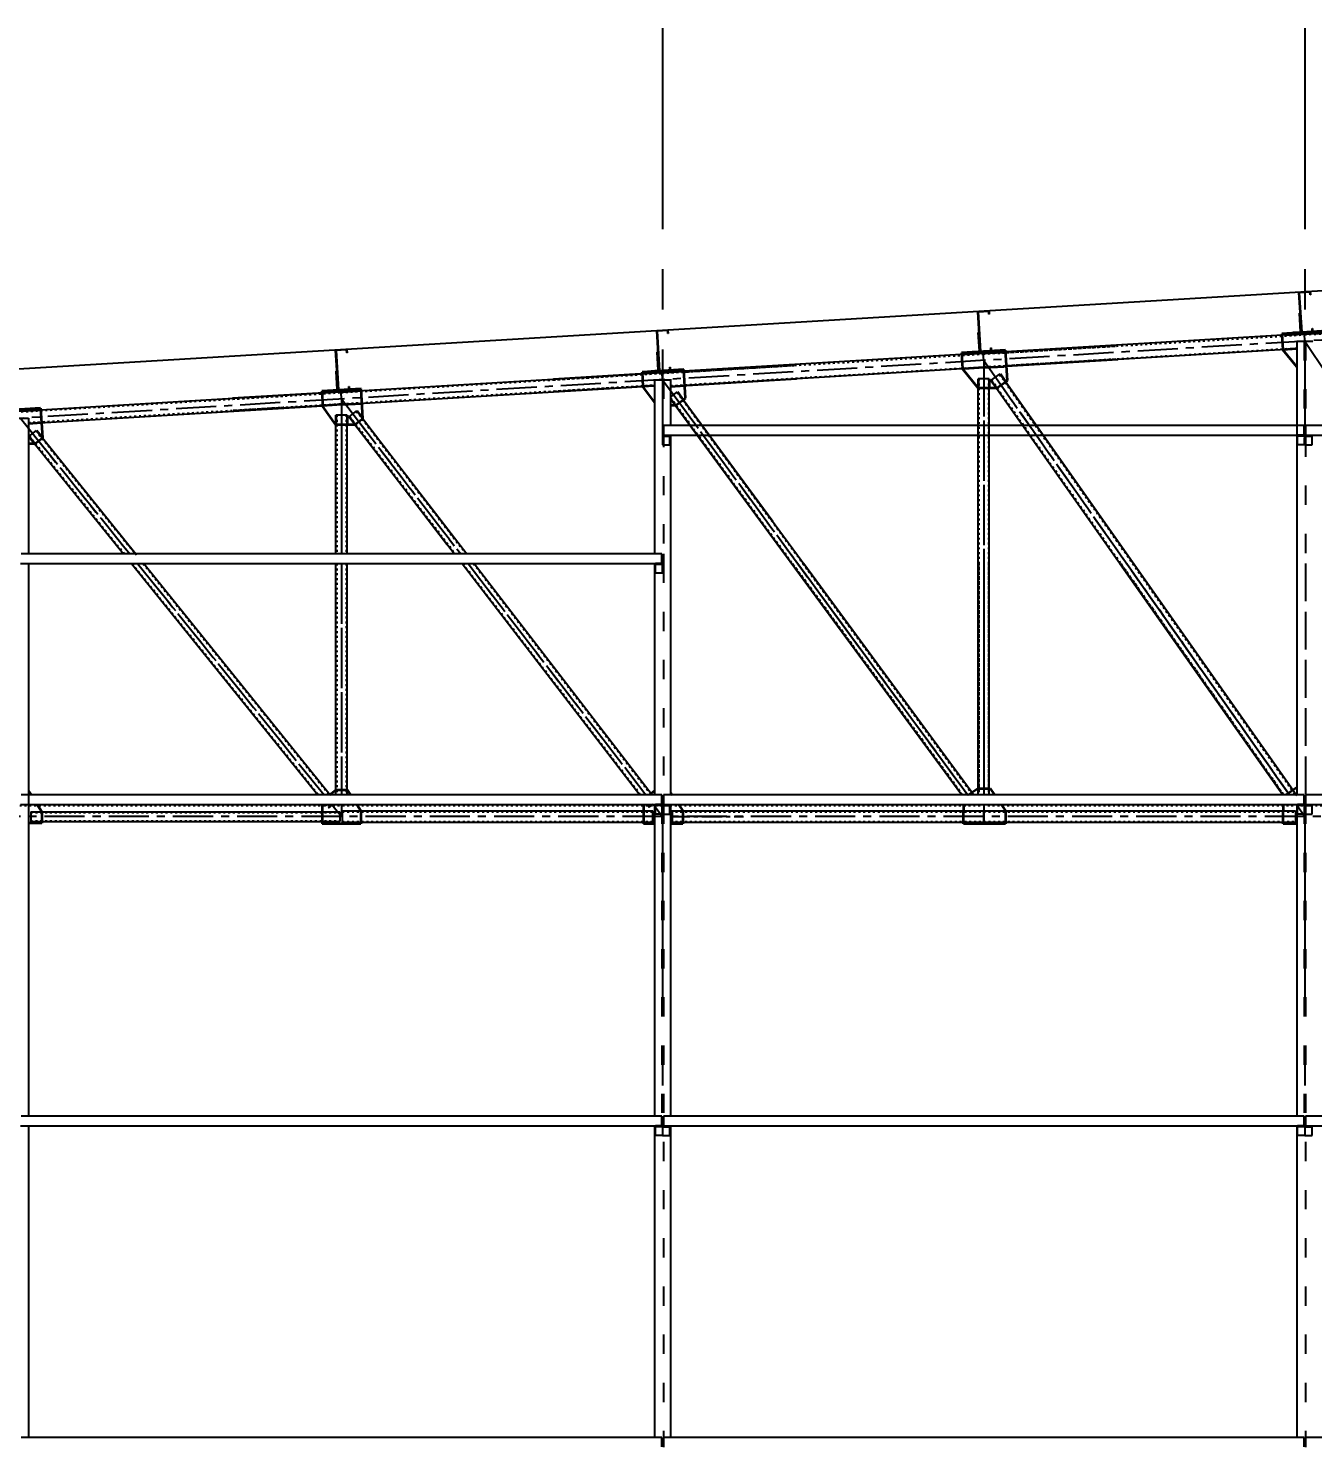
# Model space of a CAD drawing. Header units: inches. Extents: x -15 to 1885144, y -42615 to 866270.
# Drawn here: x 1668083 to 1676084, y 111935 to 120741 of the extents above; entities that cross this region are included whole.
import ezdxf

# ---------------------------------------------------------------- set-up
doc = ezdxf.new("R2010")
doc.units = ezdxf.units.IN
doc.header["$LTSCALE"] = 100
doc.header["$MEASUREMENT"] = 0
for name, pattern in [('CENTER', [2, 1.25, -0.25, 0.25, -0.25]), ('CENTERX2', [4, 2.5, -0.5, 0.5, -0.5]), ('dash line', [30, 12, -18]), ('PHANTOM2', [1.25, 0.625, -0.125, 0.125, -0.125, 0.125, -0.125])]:
    doc.linetypes.add(name, pattern=pattern)
for name, color, linetype in [('axis', 8, 'PHANTOM2'), ('corrugated sheet', 6, 'Continuous'), ('dimensions', 10, 'PHANTOM2'), ('layout', 7, 'Continuous'), ('purlins', 4, 'Continuous'), ('sections', 3, 'Continuous')]:
    doc.layers.add(name, color=color, linetype=linetype)
doc.layers.add('gusset plate', color=1, linetype='Continuous', lineweight=35)
doc.layers.add('weld', color=2, linetype='Continuous', lineweight=35)
doc.styles.get("Standard").update_dxf_attribs({"font": 'arial.ttf'})
doc.dimstyles.new('Dim_1', dxfattribs={"dimtxt": 300, "dimasz": 500, "dimexe": 0.0625, "dimexo": 0.0625, "dimgap": 100, "dimtad": 0, "dimtih": 1, "dimtoh": 1, "dimdec": 0, "dimzin": 0, "dimdsep": 46, "dimtxsty": 'Standard', "dimblk": 'OBLIQUE', "dimcen": 0.09, "dimclrd": 256, "dimclre": 256, "dimclrt": 256, "dimadec": 0, "dimazin": 0, "dimtm": 1e-09, "dimtfac": 1, "dimtdec": 0, "dimtofl": 0, "dimtmove": 0, "dimatfit": 3, "dimfxl": 1, "dimtfillclr": 256, "dimtolj": 1, "dimtzin": 0, "dimlwe": -1, "dimarcsym": 0})

# ---------------------------------------------------------------- blocks, each defined once
blk = doc.blocks.new('_Oblique')
at = {"color": 0, "linetype": 'ByBlock', "lineweight": -2}
blk.add_line((-0.5, -0.5), (0.5, 0.5), dxfattribs=at)
blk = doc.blocks.new('*D1419')
at = {"layer": 'Defpoints', "color": 0, "ltscale": 10, "transparency": 16777216}
for p in [(1680034.4, 119338.7), (1659614.4, 118113.5), (1660034.4, 118138.7), (1660435.6, 118138.7), (1661653.9, 118171)]:
    blk.add_point(p, dxfattribs=at)
at = {"layer": 'dimensions', "linetype": 'dash line', "ltscale": 10, "transparency": 16777216}
blk.add_line((1660435.7, 118138.7), (1661654.3, 118138.7), dxfattribs=at)
at = {"layer": 'dimensions', "lineweight": -2, "ltscale": 10, "transparency": 16777216}
blk.add_arc((1660034.4, 118138.7), 1619.8, 0, 3.43363, dxfattribs=at)
at = {"layer": 'dimensions', "lineweight": -2, "ltscale": 10, "transparency": 16777216, "xscale": 500, "yscale": 500, "zscale": 500}
for p, rotation in [((1661651.3, 118235.7), 93.43363036184623), ((1661654.2, 118138.7), 270.0000000000026)]:
    blk.add_blockref('_Oblique', p, dxfattribs=dict(at, rotation=rotation))
at = {"layer": 'dimensions', "ltscale": 10, "transparency": 16777216, "insert": (1661445, 118935), "char_height": 300, "attachment_point": 5}
blk.add_mtext('\\A1;3°', dxfattribs=at)
blk = doc.blocks.new('*D1445')
at = {"layer": 'Defpoints', "color": 0, "ltscale": 0.01, "transparency": 16777216}
for p in [(0, 115901.3), (1727174.1, 115901.3), (1725274.4, 113901.3)]:
    blk.add_point(p, dxfattribs=at)
at = {"layer": 'dimensions', "linetype": 'dash line', "ltscale": 0.01, "transparency": 16777216}
for p, q in [((0.1, 115901.3), (1727174.1, 115901.3)), ((1725274.4, 113901.3), (1727174.1, 113901.3))]:
    blk.add_line(p, q, dxfattribs=at)
at = {"layer": 'dimensions', "lineweight": -2, "ltscale": 0.01, "transparency": 16777216}
for p, q in [((1727174.1, 115901.3), (1727174.1, 115154.5)), ((1727174.1, 113901.3), (1727174.1, 114648.1))]:
    blk.add_line(p, q, dxfattribs=at)
at = {"layer": 'dimensions', "lineweight": -2, "ltscale": 0.01, "transparency": 16777216, "xscale": 500, "yscale": 500, "zscale": 500}
for p, rotation in [((1727174.1, 115901.3), 90), ((1727174.1, 113901.3), 270)]:
    blk.add_blockref('_Oblique', p, dxfattribs=dict(at, rotation=rotation))
at = {"layer": 'dimensions', "ltscale": 0.01, "transparency": 16777216, "insert": (1727174.1, 114901.3), "char_height": 300, "attachment_point": 5}
blk.add_mtext('\\A1;2000', dxfattribs=at)

msp = doc.modelspace()

# ---------------------------------------------------------------- hatches: boundary and pattern name
at = {"layer": 'purlins', "ltscale": 10}
h = msp.add_hatch(color=256, dxfattribs=at)
h.dxf.hatch_style = 1
h.paths.add_polyline_path([(1676006.448, 118956.783), (1676001.457, 118956.484), (1676002.056, 118946.502), (1676007.047, 118946.801)])
h = msp.add_hatch(color=256, dxfattribs=at)
h.dxf.hatch_style = 1
h.paths.add_polyline_path([(1674006.448, 118836.783), (1674001.457, 118836.484), (1674002.056, 118826.502), (1674007.047, 118826.801)])
h = msp.add_hatch(color=256, dxfattribs=at)
h.dxf.hatch_style = 1
h.paths.add_polyline_path([(1672006.448, 118716.783), (1672001.457, 118716.484), (1672002.056, 118706.502), (1672007.047, 118706.801)])
h = msp.add_hatch(color=256, dxfattribs=at)
h.dxf.hatch_style = 1
h.paths.add_polyline_path([(1670006.448, 118596.783), (1670001.457, 118596.484), (1670002.056, 118586.502), (1670007.047, 118586.801)])
at = {"layer": 'purlins', "ltscale": 0.01}
h = msp.add_hatch(color=256, dxfattribs=at)
h.dxf.hatch_style = 1
h.paths.add_polyline_path([(1672064.378, 118202.082), (1672064.378, 118208.082), (1672054.378, 118208.082), (1672054.378, 118202.082)])
h = msp.add_hatch(color=256, dxfattribs=at)
h.dxf.hatch_style = 1
h.paths.add_polyline_path([(1676004.371, 118202.448), (1676004.371, 118208.448), (1676014.371, 118208.448), (1676014.371, 118202.448)])
h = msp.add_hatch(color=256, dxfattribs=at)
h.dxf.hatch_style = 1
h.paths.add_polyline_path([(1676064.378, 118202.082), (1676064.378, 118208.082), (1676054.378, 118208.082), (1676054.378, 118202.082)])
h = msp.add_hatch(color=256, dxfattribs=at)
h.dxf.hatch_style = 1
h.paths.add_polyline_path([(1672004.371, 117402.448), (1672004.371, 117408.448), (1672014.371, 117408.448), (1672014.371, 117402.448)])
h = msp.add_hatch(color=256, dxfattribs=at)
h.dxf.hatch_style = 1
h.paths.add_polyline_path([(1672004.371, 115902.448), (1672004.371, 115908.448), (1672014.371, 115908.448), (1672014.371, 115902.448)])
h = msp.add_hatch(color=256, dxfattribs=at)
h.dxf.hatch_style = 1
h.paths.add_polyline_path([(1672064.378, 115902.082), (1672064.378, 115908.082), (1672054.378, 115908.082), (1672054.378, 115902.082)])
h = msp.add_hatch(color=256, dxfattribs=at)
h.dxf.hatch_style = 1
h.paths.add_polyline_path([(1676004.371, 115902.448), (1676004.371, 115908.448), (1676014.371, 115908.448), (1676014.371, 115902.448)])
h = msp.add_hatch(color=256, dxfattribs=at)
h.dxf.hatch_style = 1
h.paths.add_polyline_path([(1676064.378, 115902.082), (1676064.378, 115908.082), (1676054.378, 115908.082), (1676054.378, 115902.082)])
h = msp.add_hatch(color=256, dxfattribs=at)
h.dxf.hatch_style = 1
h.paths.add_polyline_path([(1672004.371, 113902.448), (1672004.371, 113908.448), (1672014.371, 113908.448), (1672014.371, 113902.448)])
h = msp.add_hatch(color=256, dxfattribs=at)
h.dxf.hatch_style = 1
h.paths.add_polyline_path([(1672064.378, 113902.082), (1672064.378, 113908.082), (1672054.378, 113908.082), (1672054.378, 113902.082)])
h = msp.add_hatch(color=256, dxfattribs=at)
h.dxf.hatch_style = 1
h.paths.add_polyline_path([(1676004.371, 113902.448), (1676004.371, 113908.448), (1676014.371, 113908.448), (1676014.371, 113902.448)])
h = msp.add_hatch(color=256, dxfattribs=at)
h.dxf.hatch_style = 1
h.paths.add_polyline_path([(1676064.378, 113902.082), (1676064.378, 113908.082), (1676054.378, 113908.082), (1676054.378, 113902.082)])

# ---------------------------------------------------------------- linework, layer by layer
at = {"layer": 'axis', "linetype": 'CENTER', "ltscale": 10}
for p, q in [((1672034.378, 120740.973), (1672034.378, 118148.082)), ((1672034.378, 120740.973), (1672034.378, 118148.082)), ((1672034.378, 120740.973), (1672034.378, 118148.082)), ((1672034.378, 120740.973), (1672034.378, 118148.082)), ((1676034.378, 120740.973), (1676034.378, 118148.082)), ((1676034.378, 120740.973), (1676034.378, 118148.082)), ((1676034.378, 120740.973), (1676034.378, 118148.082)), ((1676034.378, 120740.973), (1676034.378, 118148.082)), ((1676034.378, 120740.973), (1676034.378, 118148.082)), ((1672034.378, 115908.082), (1672034.378, 113848.082)), ((1672034.378, 115908.082), (1672034.378, 113848.082)), ((1672034.378, 115908.082), (1672034.378, 113848.082)), ((1672034.378, 115908.082), (1672034.378, 113848.082)), ((1676034.378, 115908.082), (1676034.378, 113848.082)), ((1676034.378, 115908.082), (1676034.378, 113848.082)), ((1676034.378, 115908.082), (1676034.378, 113848.082)), ((1676034.378, 115908.082), (1676034.378, 113848.082)), ((1676034.378, 115908.082), (1676034.378, 113848.082))]:
    msp.add_line(p, q, dxfattribs=at)
at = {"layer": 'axis', "linetype": 'CENTERX2'}
for p, q in [((1680034.378, 119033.162), (1664084.378, 118076.162)), ((1676034.378, 118793.162), (1676034.378, 118148.082)), ((1676034.378, 118793.162), (1677934.258, 115981.34)), ((1674034.378, 118673.162), (1674034.378, 116008.286)), ((1674034.378, 118673.162), (1675932.305, 115978.106)), ((1672034.378, 118553.162), (1672034.378, 118148.082)), ((1672034.378, 118553.162), (1673935.172, 115968.082)), ((1670034.378, 118433.162), (1670034.378, 117468.082)), ((1670034.378, 118433.162), (1670776.747, 117468.082)), ((1668034.378, 118313.162), (1668715.894, 117468.082)), ((1668764.281, 117408.082), (1669925.572, 115968.082)), ((1670034.378, 117408.082), (1670034.378, 115968.082)), ((1670822.901, 117408.082), (1671930.594, 115968.082)), ((1672876.349, 117408.082), (1673936.734, 115965.958)), ((1674034.378, 117408.082), (1674034.378, 115968.082)), ((1674925.28, 117408.082), (1675939.364, 115968.082)), ((1669973.959, 115908.082), (1670034.378, 115833.162)), ((1670034.378, 115908.082), (1670034.378, 115833.162)), ((1671975.26, 115910.017), (1672034.378, 115833.162)), ((1672034.378, 115908.082), (1672034.378, 115833.162)), ((1672034.378, 115908.082), (1672034.378, 115833.162)), ((1674034.378, 115908.082), (1674034.378, 115833.162)), ((1675981.618, 115908.082), (1676034.378, 115833.162)), ((1676034.378, 115908.082), (1676034.378, 115833.162)), ((1676034.378, 115908.082), (1676034.378, 115833.162)), ((1700034.378, 115833.162), (1664039.378, 115833.162))]:
    msp.add_line(p, q, dxfattribs=at)
at = {"layer": 'axis', "linetype": 'CENTER'}
for p, q in [((1672034.378, 118553.162), (1673935.172, 115968.082)), ((1676034.378, 118614.331), (1676034.378, 118148.082)), ((1674034.378, 118499.419), (1674034.378, 116008.286)), ((1674142.541, 118519.571), (1675932.305, 115978.106)), ((1672034.378, 118392.981), (1672034.378, 118148.082)), ((1668061.349, 118279.719), (1668715.894, 117468.082)), ((1670034.378, 118272.981), (1670034.378, 117468.082)), ((1670142.549, 118292.54), (1670776.747, 117468.082)), ((1668764.281, 117408.082), (1669925.572, 115968.082)), ((1670034.378, 117408.082), (1670034.378, 115968.082)), ((1670822.901, 117408.082), (1671930.594, 115968.082)), ((1672876.349, 117408.082), (1673936.734, 115965.958)), ((1674034.378, 117408.082), (1674034.378, 115968.082)), ((1674925.28, 117408.082), (1675939.364, 115968.082)), ((1669973.959, 115908.082), (1670034.378, 115833.162)), ((1670034.378, 115908.082), (1670034.378, 115833.162)), ((1671975.26, 115910.017), (1672034.378, 115833.162)), ((1672034.378, 115908.082), (1672034.378, 115833.162)), ((1672034.378, 115908.082), (1672034.378, 115833.162)), ((1674034.378, 115908.082), (1674034.378, 115833.162)), ((1675981.618, 115908.082), (1676034.378, 115833.162)), ((1676034.378, 115908.082), (1676034.378, 115833.162)), ((1676034.378, 115908.082), (1676034.378, 115833.162))]:
    msp.add_line(p, q, dxfattribs=at)
at = {"layer": 'corrugated sheet'}
for p, q in [((1680034.345, 119339.215), (1659614.345, 118114.015)), ((1680034.378, 119338.666), (1659614.378, 118113.466))]:
    msp.add_line(p, q, dxfattribs=at)
at = {"layer": 'gusset plate'}
for p, q in [((1676170.865, 118856.451), (1675891.303, 118839.677)), ((1675891.303, 118839.677), (1675897.292, 118739.856)), ((1674170.865, 118736.451), (1673896.326, 118719.978)), ((1673896.326, 118719.978), (1673902.316, 118620.158)), ((1674182.202, 118547.501), (1674170.865, 118736.451)), ((1674176.791, 118636.626), (1674176.822, 118637.167)), ((1672165.86, 118616.15), (1671906.308, 118600.577)), ((1671906.308, 118600.577), (1671911.699, 118510.739)), ((1672176.532, 118438.283), (1672165.86, 118616.15)), ((1674113.925, 118499.419), (1674182.202, 118547.501)), ((1670155.86, 118495.55), (1669910.92, 118480.854)), ((1669910.92, 118480.854), (1669917.119, 118386.055)), ((1670168.082, 118311.314), (1670155.86, 118495.55)), ((1668158.887, 118375.733), (1667930.964, 118362.057)), ((1672114.922, 118392.981), (1672176.532, 118438.283)), ((1670115.949, 118272.981), (1670168.082, 118311.314))]:
    msp.add_line(p, q, dxfattribs=at)
at = {"layer": 'gusset plate', "linetype": 'dash line'}
for p, q in [((1675984.378, 118632.781), (1675897.325, 118739.858)), ((1673902.316, 118620.158), (1673999.378, 118499.419)), ((1671984.378, 118413.127), (1671911.699, 118510.739)), ((1674113.925, 118499.419), (1673999.378, 118499.419)), ((1668158.887, 118375.733), (1668171.356, 118191.097)), ((1669999.378, 118272.981), (1669917.119, 118386.055)), ((1672114.922, 118392.981), (1672084.378, 118392.981)), ((1670115.949, 118272.981), (1669999.378, 118272.981)), ((1668084.378, 115993.808), (1668100.673, 115968.082)), ((1669959.142, 115967.873), (1669999.378, 116000.321)), ((1670069.378, 116000.321), (1670090.257, 115968.082)), ((1671984.378, 115992.729), (1671952.338, 115968.082)), ((1673999.378, 116008.286), (1673936.734, 115965.958)), ((1675984.378, 116014.777), (1675918.072, 115968.082)), ((1668138.676, 115908.082), (1668167.128, 115863.162)), ((1669913.543, 115908.082), (1669913.543, 115788.162)), ((1670129.115, 115908.082), (1670154.968, 115868.162)), ((1671914.898, 115908.082), (1671914.898, 115788.162)), ((1673909.378, 115908.082), (1673909.378, 115868.162)), ((1675899.378, 115908.082), (1675899.378, 115868.162))]:
    msp.add_line(p, q, dxfattribs=at)
at = {"layer": 'gusset plate', "ltscale": 10}
for q in [(1668171.356, 118191.097), (1668084.378, 118153.432)]:
    msp.add_line((1668124.651, 118153.432), q, dxfattribs=at)
at = {"layer": 'gusset plate', "linetype": 'CENTER'}
for p, q in [((1669999.378, 116000.321), (1670069.378, 116000.321)), ((1672084.378, 115981.583), (1672093.306, 115968.082)), ((1673999.378, 116008.286), (1674074.858, 116008.286)), ((1674074.858, 116008.286), (1674101.977, 115968.082)), ((1672132.981, 115908.082), (1672159.378, 115868.162)), ((1674142.45, 115908.082), (1674169.378, 115868.162))]:
    msp.add_line(p, q, dxfattribs=at)
at = {"layer": 'gusset plate', "linetype": 'ByBlock'}
for p, q in [((1668167.128, 115863.162), (1668167.128, 115793.162)), ((1670154.968, 115868.162), (1670154.968, 115788.162)), ((1672159.378, 115868.162), (1672159.378, 115788.162)), ((1673909.378, 115788.162), (1673909.378, 115868.162)), ((1674169.378, 115868.162), (1674169.378, 115788.162)), ((1675899.378, 115788.162), (1675899.378, 115868.162)), ((1668167.128, 115793.162), (1668084.378, 115793.162)), ((1670154.968, 115788.162), (1669913.543, 115788.162)), ((1671984.378, 115788.162), (1671914.898, 115788.162)), ((1672159.378, 115788.162), (1672084.378, 115788.162)), ((1674169.378, 115788.162), (1673909.378, 115788.162)), ((1675984.378, 115788.162), (1675899.378, 115788.162))]:
    msp.add_line(p, q, dxfattribs=at)
at = {"layer": 'layout', "ltscale": 0.01}
for p, q in [((1675984.378, 118793.162), (1675984.378, 116014.777)), ((1675984.378, 118793.162), (1676084.378, 118793.162)), ((1671984.378, 118553.162), (1671984.378, 117468.082)), ((1671984.378, 118553.162), (1672084.378, 118553.162)), ((1672084.378, 118556.162), (1672084.378, 118268.082)), ((1672084.378, 118441.288), (1672084.378, 118268.082)), ((1667984.378, 118313.162), (1668084.378, 118313.162)), ((1668084.378, 118313.162), (1668084.378, 117468.082)), ((1672084.378, 118208.082), (1672084.378, 117468.082)), ((1672084.378, 118208.082), (1672084.378, 115968.082)), ((1668084.378, 117408.082), (1668084.378, 113968.082)), ((1671984.378, 117408.082), (1671984.378, 115968.082)), ((1675984.378, 117408.082), (1675984.378, 115964.95)), ((1671984.378, 115908.082), (1671984.378, 113968.082)), ((1672084.378, 115908.082), (1672084.378, 113968.082)), ((1675984.378, 115908.082), (1675984.378, 113968.082)), ((1668084.378, 113908.082), (1668084.378, 111968.082)), ((1671984.378, 113908.082), (1671984.378, 111968.082)), ((1672084.378, 113908.082), (1672084.378, 111968.082)), ((1675984.378, 113908.082), (1675984.378, 111968.082))]:
    msp.add_line(p, q, dxfattribs=at)
at = {"layer": 'layout', "linetype": 'dash line', "ltscale": 0.1}
for p, q in [((1676029.378, 118793.162), (1676029.378, 118148.448)), ((1676039.378, 118793.462), (1676039.378, 115968.082)), ((1672029.378, 118553.162), (1672029.378, 118552.862)), ((1672039.378, 118553.462), (1672039.378, 117468.082)), ((1672039.378, 117408.082), (1672039.378, 115968.082)), ((1676039.378, 117408.082), (1676039.378, 115968.082)), ((1672029.378, 115908.082), (1672029.378, 113848.448)), ((1672039.378, 115908.082), (1672039.378, 111968.082)), ((1676029.378, 115908.082), (1676029.378, 113848.448)), ((1676039.378, 115908.082), (1676039.378, 111968.082))]:
    msp.add_line(p, q, dxfattribs=at)
at = {"layer": 'purlins', "ltscale": 10}
for p, q in [((1675998.063, 119096.532), (1676067.937, 119100.725)), ((1676013.036, 118846.981), (1675998.063, 119096.532)), ((1676066.061, 119098.608), (1676000.179, 119094.655)), ((1676000.179, 119094.655), (1676014.913, 118849.097)), ((1676067.139, 119080.641), (1676066.061, 119098.608)), ((1676069.135, 119080.76), (1676067.139, 119080.641)), ((1676067.937, 119100.725), (1676069.135, 119080.76)), ((1673998.063, 118976.532), (1674067.937, 118980.725)), ((1674013.036, 118726.981), (1673998.063, 118976.532)), ((1674066.061, 118978.608), (1674000.179, 118974.655)), ((1674000.179, 118974.655), (1674014.913, 118729.097)), ((1674067.139, 118960.641), (1674066.061, 118978.608)), ((1674067.937, 118980.725), (1674069.135, 118960.76)), ((1674069.135, 118960.76), (1674067.139, 118960.641)), ((1676007.745, 118851.672), (1676000.858, 118966.466)), ((1676001.457, 118956.484), (1676006.448, 118956.783)), ((1676002.056, 118946.502), (1676007.047, 118946.801)), ((1671998.063, 118856.532), (1672067.937, 118860.725)), ((1672013.036, 118606.981), (1671998.063, 118856.532)), ((1672066.061, 118858.608), (1672000.179, 118854.655)), ((1672000.179, 118854.655), (1672014.913, 118609.097)), ((1672067.139, 118840.641), (1672066.061, 118858.608)), ((1672069.135, 118840.76), (1672067.139, 118840.641)), ((1672067.937, 118860.725), (1672069.135, 118840.76)), ((1674007.745, 118731.672), (1674000.858, 118846.466)), ((1674001.457, 118836.484), (1674006.448, 118836.783)), ((1674002.056, 118826.502), (1674007.047, 118826.801)), ((1675962.826, 118848.977), (1676007.745, 118851.672)), ((1675963.126, 118843.986), (1675962.826, 118848.977)), ((1676013.036, 118846.981), (1675963.126, 118843.986)), ((1676031.084, 118848.064), (1676013.036, 118846.981)), ((1676014.913, 118849.097), (1676080.794, 118853.05)), ((1676079.716, 118871.018), (1676081.712, 118871.137)), ((1676080.794, 118853.05), (1676079.716, 118871.018)), ((1676081.712, 118871.137), (1676082.91, 118851.173)), ((1669998.063, 118736.532), (1670067.937, 118740.725)), ((1670013.036, 118486.981), (1669998.063, 118736.532)), ((1670066.061, 118738.608), (1670000.179, 118734.655)), ((1670000.179, 118734.655), (1670014.913, 118489.097)), ((1670067.139, 118720.641), (1670066.061, 118738.608)), ((1670069.135, 118720.76), (1670067.139, 118720.641)), ((1670067.937, 118740.725), (1670069.135, 118720.76)), ((1672007.745, 118611.672), (1672000.858, 118726.466)), ((1672001.457, 118716.484), (1672006.448, 118716.783)), ((1672002.056, 118706.502), (1672007.047, 118706.801)), ((1673962.826, 118728.977), (1674007.745, 118731.672)), ((1673963.126, 118723.986), (1673962.826, 118728.977)), ((1674013.036, 118726.981), (1673963.126, 118723.986)), ((1674031.084, 118728.064), (1674013.036, 118726.981)), ((1674014.913, 118729.097), (1674080.794, 118733.05)), ((1674079.716, 118751.018), (1674081.712, 118751.137)), ((1674080.794, 118733.05), (1674079.716, 118751.018)), ((1674081.712, 118751.137), (1674082.91, 118731.173)), ((1672079.716, 118631.018), (1672081.712, 118631.137)), ((1672080.794, 118613.05), (1672079.716, 118631.018)), ((1672081.712, 118631.137), (1672082.91, 118611.173)), ((1670007.745, 118491.672), (1670000.858, 118606.466)), ((1670001.457, 118596.484), (1670006.448, 118596.783)), ((1670002.056, 118586.502), (1670007.047, 118586.801)), ((1671962.826, 118608.977), (1672007.745, 118611.672)), ((1671963.126, 118603.986), (1671962.826, 118608.977)), ((1672013.036, 118606.981), (1671963.126, 118603.986)), ((1672031.084, 118608.064), (1672013.036, 118606.981)), ((1672014.913, 118609.097), (1672080.794, 118613.05)), ((1669962.826, 118488.977), (1670007.745, 118491.672)), ((1669963.126, 118483.986), (1669962.826, 118488.977)), ((1670013.036, 118486.981), (1669963.126, 118483.986)), ((1670031.084, 118488.064), (1670013.036, 118486.981)), ((1670014.913, 118489.097), (1670080.794, 118493.05)), ((1670079.716, 118511.018), (1670081.712, 118511.137)), ((1670080.794, 118493.05), (1670079.716, 118511.018)), ((1670081.712, 118511.137), (1670082.91, 118491.173))]:
    msp.add_line(p, q, dxfattribs=at)
at = {"layer": 'purlins', "ltscale": 0.01}
for p, q in [((1676000.858, 118966.466), (1676005.849, 118966.765)), ((1674000.858, 118846.466), (1674005.849, 118846.765)), ((1675953.144, 118843.387), (1675963.126, 118843.986)), ((1675953.144, 118843.387), (1675953.743, 118833.405)), ((1675953.743, 118833.405), (1676093.491, 118841.79)), ((1676031.084, 118848.064), (1676082.91, 118851.173)), ((1676092.892, 118851.772), (1676082.91, 118851.173)), ((1672000.858, 118726.466), (1672005.849, 118726.765)), ((1673953.144, 118723.387), (1673963.126, 118723.986)), ((1673953.144, 118723.387), (1673953.743, 118713.405)), ((1673953.743, 118713.405), (1674093.491, 118721.79)), ((1674031.084, 118728.064), (1674082.91, 118731.173)), ((1674092.892, 118731.772), (1674082.91, 118731.173)), ((1674092.892, 118731.772), (1674093.491, 118721.79)), ((1670000.858, 118606.466), (1670005.849, 118606.765)), ((1671953.144, 118603.387), (1671963.126, 118603.986)), ((1671953.144, 118603.387), (1671953.743, 118593.405)), ((1671953.743, 118593.405), (1672093.491, 118601.79)), ((1672031.084, 118608.064), (1672082.91, 118611.173)), ((1672092.892, 118611.772), (1672082.91, 118611.173)), ((1672092.892, 118611.772), (1672093.491, 118601.79)), ((1669953.144, 118483.387), (1669963.126, 118483.986)), ((1669953.144, 118483.387), (1669953.743, 118473.405)), ((1669953.743, 118473.405), (1670093.491, 118481.79)), ((1670031.084, 118488.064), (1670082.91, 118491.173)), ((1670092.892, 118491.772), (1670082.91, 118491.173)), ((1670092.892, 118491.772), (1670093.491, 118481.79)), ((1667953.444, 118353.387), (1668093.193, 118361.772)), ((1668092.594, 118371.754), (1668082.612, 118371.155)), ((1668092.594, 118371.754), (1668093.193, 118361.772)), ((1676029.371, 118268.082), (1672039.378, 118268.082)), ((1672039.378, 118268.082), (1672039.378, 118208.082)), ((1676029.371, 118208.448), (1676029.371, 118268.448)), ((1680029.371, 118268.082), (1676039.378, 118268.082)), ((1676039.378, 118268.082), (1676039.378, 118208.082)), ((1672034.378, 118208.082), (1676034.378, 118208.082)), ((1672034.378, 118208.082), (1672034.378, 118148.082)), ((1672034.378, 118202.082), (1672079.378, 118202.082)), ((1672039.378, 118208.082), (1672079.378, 118208.082)), ((1672054.378, 118208.082), (1672054.378, 118202.082)), ((1672064.378, 118208.082), (1672064.378, 118202.082)), ((1672079.378, 118202.082), (1672079.378, 118208.082)), ((1672079.378, 118148.082), (1672079.378, 118202.082)), ((1675989.371, 118202.448), (1675989.371, 118208.448)), ((1676029.371, 118208.448), (1675989.371, 118208.448)), ((1676034.378, 118202.448), (1675989.371, 118202.448)), ((1675989.371, 118148.448), (1675989.371, 118202.448)), ((1676004.371, 118208.448), (1676004.371, 118202.448)), ((1676014.371, 118208.448), (1676014.371, 118202.448)), ((1676034.378, 118208.082), (1680034.378, 118208.082)), ((1676034.378, 118202.082), (1676079.378, 118202.082)), ((1676039.378, 118208.082), (1676079.378, 118208.082)), ((1676054.378, 118208.082), (1676054.378, 118202.082)), ((1676064.378, 118208.082), (1676064.378, 118202.082)), ((1676079.378, 118202.082), (1676079.378, 118208.082)), ((1676079.378, 118148.082), (1676079.378, 118202.082)), ((1672034.378, 118148.082), (1672079.378, 118148.082)), ((1676034.371, 118148.448), (1675989.371, 118148.448)), ((1676034.378, 118148.082), (1676079.378, 118148.082)), ((1668034.378, 117408.082), (1672034.378, 117408.082)), ((1672029.371, 117468.082), (1668039.378, 117468.082)), ((1671989.371, 117402.448), (1671989.371, 117408.448)), ((1672029.371, 117408.448), (1671989.371, 117408.448)), ((1672034.378, 117402.448), (1671989.371, 117402.448)), ((1671989.371, 117348.448), (1671989.371, 117402.448)), ((1672004.371, 117408.448), (1672004.371, 117402.448)), ((1672014.371, 117408.448), (1672014.371, 117402.448)), ((1672029.371, 117408.448), (1672029.371, 117468.448)), ((1672034.371, 117348.448), (1672034.371, 117408.448)), ((1672039.378, 117468.082), (1672039.378, 117408.082)), ((1672034.371, 117348.448), (1671989.371, 117348.448)), ((1668034.378, 115908.082), (1672034.378, 115908.082)), ((1672029.371, 115968.082), (1668039.378, 115968.082)), ((1671989.371, 115902.448), (1671989.371, 115908.448)), ((1672029.371, 115908.448), (1671989.371, 115908.448)), ((1672034.378, 115902.448), (1671989.371, 115902.448)), ((1671989.371, 115848.448), (1671989.371, 115902.448)), ((1672004.371, 115908.448), (1672004.371, 115902.448)), ((1672014.371, 115908.448), (1672014.371, 115902.448)), ((1672029.371, 115908.448), (1672029.371, 115968.448)), ((1672034.378, 115908.082), (1676034.378, 115908.082)), ((1672034.378, 115902.082), (1672079.378, 115902.082)), ((1676029.371, 115968.082), (1672039.378, 115968.082)), ((1672039.378, 115968.082), (1672039.378, 115908.082)), ((1672039.378, 115908.082), (1672079.378, 115908.082)), ((1672054.378, 115908.082), (1672054.378, 115902.082)), ((1672064.378, 115908.082), (1672064.378, 115902.082)), ((1672079.378, 115902.082), (1672079.378, 115908.082)), ((1672079.378, 115848.082), (1672079.378, 115902.082)), ((1675989.371, 115902.448), (1675989.371, 115908.448)), ((1676029.371, 115908.448), (1675989.371, 115908.448)), ((1676034.378, 115902.448), (1675989.371, 115902.448)), ((1675989.371, 115848.448), (1675989.371, 115902.448)), ((1676004.371, 115908.448), (1676004.371, 115902.448)), ((1676014.371, 115908.448), (1676014.371, 115902.448)), ((1676029.371, 115908.448), (1676029.371, 115968.448)), ((1676034.378, 115908.082), (1680034.378, 115908.082)), ((1676034.378, 115902.082), (1676079.378, 115902.082)), ((1680029.371, 115968.082), (1676039.378, 115968.082)), ((1676039.378, 115968.082), (1676039.378, 115908.082)), ((1676039.378, 115908.082), (1676079.378, 115908.082)), ((1676054.378, 115908.082), (1676054.378, 115902.082)), ((1676064.378, 115908.082), (1676064.378, 115902.082)), ((1676079.378, 115902.082), (1676079.378, 115908.082)), ((1676079.378, 115848.082), (1676079.378, 115902.082)), ((1672034.371, 115848.448), (1671989.371, 115848.448)), ((1672034.378, 115848.082), (1672079.378, 115848.082)), ((1676034.371, 115848.448), (1675989.371, 115848.448)), ((1676034.378, 115848.082), (1676079.378, 115848.082)), ((1672029.371, 113968.082), (1668039.378, 113968.082)), ((1672029.371, 113908.448), (1672029.371, 113968.448)), ((1676029.371, 113968.082), (1672039.378, 113968.082)), ((1672039.378, 113968.082), (1672039.378, 113908.082)), ((1676029.371, 113908.448), (1676029.371, 113968.448)), ((1680029.371, 113968.082), (1676039.378, 113968.082)), ((1676039.378, 113968.082), (1676039.378, 113908.082)), ((1668034.378, 113908.082), (1672034.378, 113908.082)), ((1671989.371, 113902.448), (1671989.371, 113908.448)), ((1672029.371, 113908.448), (1671989.371, 113908.448)), ((1672034.378, 113902.448), (1671989.371, 113902.448)), ((1671989.371, 113848.448), (1671989.371, 113902.448)), ((1672004.371, 113908.448), (1672004.371, 113902.448)), ((1672014.371, 113908.448), (1672014.371, 113902.448)), ((1672034.378, 113908.082), (1676034.378, 113908.082)), ((1672034.378, 113902.082), (1672079.378, 113902.082)), ((1672039.378, 113908.082), (1672079.378, 113908.082)), ((1672054.378, 113908.082), (1672054.378, 113902.082)), ((1672064.378, 113908.082), (1672064.378, 113902.082)), ((1672079.378, 113902.082), (1672079.378, 113908.082)), ((1672079.378, 113848.082), (1672079.378, 113902.082)), ((1675989.371, 113902.448), (1675989.371, 113908.448)), ((1676029.371, 113908.448), (1675989.371, 113908.448)), ((1676034.378, 113902.448), (1675989.371, 113902.448)), ((1675989.371, 113848.448), (1675989.371, 113902.448)), ((1676004.371, 113908.448), (1676004.371, 113902.448)), ((1676014.371, 113908.448), (1676014.371, 113902.448)), ((1676034.378, 113908.082), (1680034.378, 113908.082)), ((1676034.378, 113902.082), (1676079.378, 113902.082)), ((1676039.378, 113908.082), (1676079.378, 113908.082)), ((1676054.378, 113908.082), (1676054.378, 113902.082)), ((1676064.378, 113908.082), (1676064.378, 113902.082)), ((1676079.378, 113902.082), (1676079.378, 113908.082)), ((1676079.378, 113848.082), (1676079.378, 113902.082)), ((1672034.371, 113848.448), (1671989.371, 113848.448)), ((1672034.378, 113848.082), (1672079.378, 113848.082)), ((1676034.371, 113848.448), (1675989.371, 113848.448)), ((1676034.378, 113848.082), (1676079.378, 113848.082)), ((1672029.371, 111968.082), (1668039.378, 111968.082)), ((1672029.371, 111908.448), (1672029.371, 111968.448)), ((1676029.371, 111968.082), (1672039.378, 111968.082)), ((1672039.378, 111968.082), (1672039.378, 111908.082)), ((1676029.371, 111908.448), (1676029.371, 111968.448)), ((1680029.371, 111968.082), (1676039.378, 111968.082)), ((1676039.378, 111968.082), (1676039.378, 111908.082))]:
    msp.add_line(p, q, dxfattribs=at)
at = {"layer": 'sections'}
for p, q in [((1676031.683, 118838.082), (1677891.902, 118949.695)), ((1676031.683, 118838.082), (1674171.464, 118726.469)), ((1674031.683, 118718.082), (1672166.459, 118606.168)), ((1674031.683, 118718.082), (1674863.744, 118768.005)), ((1675984.378, 118745.082), (1674176.854, 118636.63)), ((1672031.683, 118598.082), (1672863.744, 118648.005)), ((1674037.073, 118628.243), (1672084.378, 118511.082)), ((1674037.073, 118628.243), (1674869.134, 118678.167)), ((1670031.683, 118478.082), (1671906.907, 118590.595)), ((1672031.683, 118598.082), (1671354.787, 118557.468)), ((1672084.378, 118511.082), (1672869.134, 118558.167)), ((1673999.378, 116008.286), (1673999.378, 118559.419)), ((1674069.378, 118559.419), (1673999.378, 118559.419)), ((1674069.378, 116008.286), (1674069.378, 118559.419)), ((1674079.378, 118548.475), (1674136.611, 118588.78)), ((1674084.372, 118541.384), (1675896.556, 115968.082)), ((1674141.605, 118581.688), (1675960.922, 115998.258)), ((1674171.157, 118539.723), (1675960.922, 115998.258)), ((1668094.072, 118361.826), (1669911.572, 118470.876)), ((1670031.683, 118478.082), (1669354.787, 118437.468)), ((1670036.774, 118398.243), (1671911.699, 118510.739)), ((1671984.378, 118515.1), (1671359.578, 118477.612)), ((1672084.378, 118444.997), (1672127.717, 118476.864)), ((1672127.717, 118476.864), (1672719.932, 117671.452)), ((1673999.378, 116008.286), (1673999.378, 118499.419)), ((1674069.378, 116008.286), (1674069.378, 118499.419)), ((1674113.925, 118499.419), (1675896.556, 115968.082)), ((1668084.378, 118281.1), (1669916.793, 118391.045)), ((1670036.474, 118398.225), (1669359.578, 118357.612)), ((1670081.791, 118322.322), (1670129.349, 118358.904)), ((1670129.349, 118358.904), (1670738.879, 117566.515)), ((1672084.378, 118434.52), (1673897.935, 115968.082)), ((1672091.087, 118425.396), (1673897.935, 115968.082)), ((1672163.261, 118428.525), (1673961.611, 115982.767)), ((1670069.378, 118332.981), (1669999.378, 118332.981)), ((1669999.378, 117496.79), (1669999.378, 118309.318)), ((1669999.378, 117468.082), (1669999.378, 118272.981)), ((1670069.378, 117496.79), (1670069.378, 118309.318)), ((1670069.378, 117468.082), (1670069.378, 118272.981)), ((1670081.791, 118322.322), (1670691.321, 117529.933)), ((1670118.374, 118274.764), (1670738.898, 117468.082)), ((1670166.724, 118310.316), (1670814.596, 117468.082)), ((1668086.986, 118200.137), (1668133.691, 118237.802)), ((1668086.986, 118200.137), (1668677.341, 117468.082)), ((1668086.987, 118200.138), (1668677.354, 117468.082)), ((1668133.691, 118237.802), (1668758.587, 117462.916)), ((1668171.356, 118191.1), (1668754.434, 117468.082)), ((1668725.741, 117408.082), (1669887.032, 115968.082)), ((1668802.821, 117408.082), (1669964.112, 115968.082)), ((1669999.378, 115968.082), (1669999.378, 117408.082)), ((1670069.378, 115968.082), (1670069.378, 117408.082)), ((1670785.052, 117408.082), (1671892.745, 115968.082)), ((1670860.75, 117408.082), (1671968.443, 115968.082)), ((1672839.112, 117408.082), (1673897.935, 115968.082)), ((1672913.586, 117408.082), (1673972.409, 115968.082)), ((1673999.378, 115968.082), (1673999.378, 117408.082)), ((1674069.378, 115968.082), (1674069.378, 117408.082)), ((1674882.472, 117408.082), (1675896.556, 115968.082)), ((1674968.088, 117408.082), (1675984.378, 115964.95)), ((1669935.419, 115908.082), (1669941.075, 115901.069)), ((1671938.898, 115908.082), (1671951.481, 115891.725)), ((1668098.475, 115863.162), (1668539.168, 115863.162)), ((1668098.475, 115803.162), (1668539.168, 115803.162)), ((1668167.128, 115863.162), (1670023.543, 115863.162)), ((1668167.128, 115803.162), (1670023.543, 115803.162)), ((1670039.968, 115868.162), (1671914.898, 115868.162)), ((1671442.346, 115868.162), (1671974.422, 115868.162)), ((1672084.378, 115868.162), (1672539.168, 115868.162)), ((1672159.378, 115868.162), (1674034.378, 115868.162)), ((1674034.378, 115868.162), (1674539.168, 115868.162)), ((1674169.378, 115868.162), (1675975.862, 115868.162)), ((1670039.968, 115798.162), (1671914.898, 115798.162)), ((1671442.346, 115798.162), (1671974.422, 115798.162)), ((1672084.378, 115798.162), (1672539.168, 115798.162)), ((1672159.378, 115798.162), (1674034.378, 115798.162)), ((1674034.378, 115798.162), (1674539.168, 115798.162)), ((1674169.378, 115798.162), (1675975.862, 115798.162))]:
    msp.add_line(p, q, dxfattribs=at)
at = {"layer": 'sections', "linetype": 'dash line', "ltscale": 0.01}
for p, q in [((1676031.982, 118833.091), (1678031.982, 118953.095)), ((1674171.762, 118721.502), (1676031.982, 118833.091)), ((1672166.757, 118601.202), (1674031.982, 118713.091)), ((1674031.982, 118713.091), (1674863.905, 118763.008)), ((1674176.553, 118641.646), (1675984.378, 118750.091)), ((1672031.982, 118593.091), (1672863.905, 118643.008)), ((1672084.378, 118516.116), (1674036.774, 118633.234)), ((1674036.904, 118633.242), (1674868.826, 118683.159)), ((1670031.982, 118473.091), (1671735.891, 118575.329)), ((1671354.787, 118552.468), (1672031.982, 118593.091)), ((1672084.378, 118516.091), (1672868.826, 118563.159)), ((1674004.378, 118559.419), (1674004.378, 116008.286)), ((1674064.378, 118559.419), (1674064.378, 116008.286)), ((1674083.466, 118551.354), (1675902.672, 115968.082)), ((1674132.523, 118585.901), (1675956.834, 115995.379)), ((1674167.069, 118536.844), (1675956.834, 115995.379)), ((1668040.096, 118353.578), (1669685.508, 118452.307)), ((1669354.787, 118432.468), (1670031.982, 118473.091)), ((1670036.604, 118403.242), (1671726.488, 118504.639)), ((1671358.979, 118482.594), (1671984.378, 118520.109)), ((1672084.378, 118441.288), (1673902.911, 115968.082)), ((1672124.495, 118474.494), (1673958.294, 115980.526)), ((1674118.013, 118502.298), (1675902.672, 115968.082)), ((1668084.378, 118286.11), (1669676.105, 118381.617)), ((1669358.979, 118362.594), (1670036.175, 118403.216)), ((1670126.178, 118356.465), (1670809.55, 117468.082)), ((1670004.378, 118332.981), (1670004.378, 117468.082)), ((1670064.378, 118332.981), (1670064.378, 117468.082)), ((1670084.969, 118324.766), (1670743.956, 117468.082)), ((1668090.108, 118202.655), (1668682.505, 117468.082)), ((1668130.579, 118235.292), (1668749.296, 117468.082)), ((1668730.892, 117408.082), (1669892.182, 115968.082)), ((1668797.683, 117408.082), (1669959.142, 115967.873)), ((1670004.378, 117408.082), (1670004.378, 115968.082)), ((1670064.378, 117408.082), (1670064.378, 115968.082)), ((1670790.11, 117408.082), (1671897.803, 115968.082)), ((1670855.704, 117408.082), (1671963.396, 115968.082)), ((1672844.088, 117408.082), (1673902.911, 115968.082)), ((1672908.621, 117408.082), (1673967.444, 115968.082)), ((1674004.378, 117408.082), (1674004.378, 115968.082)), ((1674064.378, 117408.082), (1674064.378, 115968.082)), ((1674888.587, 117408.082), (1675902.672, 115968.082)), ((1674961.972, 117408.082), (1675976.057, 115968.082)), ((1669940.569, 115908.082), (1669944.195, 115903.586)), ((1671943.956, 115908.082), (1671954.658, 115894.17)), ((1668098.475, 115859.162), (1670023.543, 115859.162)), ((1668098.475, 115807.162), (1670023.543, 115807.162)), ((1670039.968, 115863.162), (1671974.422, 115863.162)), ((1670039.968, 115803.162), (1671974.422, 115803.162)), ((1672084.378, 115863.162), (1674034.378, 115863.162)), ((1672084.378, 115803.162), (1674034.378, 115803.162)), ((1674034.378, 115863.162), (1675975.862, 115863.162)), ((1674034.378, 115803.162), (1675975.862, 115803.162))]:
    msp.add_line(p, q, dxfattribs=at)
at = {"layer": 'sections', "ltscale": 10}
for p, q in [((1676007.385, 118836.624), (1676031.683, 118838.082)), ((1674007.385, 118716.624), (1674031.683, 118718.082)), ((1672007.385, 118596.624), (1672031.683, 118598.082)), ((1670007.385, 118476.624), (1670031.683, 118478.082))]:
    msp.add_line(p, q, dxfattribs=at)
at = {"layer": 'sections', "linetype": 'CENTER'}
for p, q in [((1676034.378, 118793.162), (1676031.683, 118838.082)), ((1674034.378, 118673.162), (1674031.683, 118718.082)), ((1674034.378, 118673.162), (1674037.073, 118628.243)), ((1672034.378, 118553.162), (1672031.683, 118598.082)), ((1670034.378, 118433.162), (1670031.982, 118473.091)), ((1670034.378, 118433.162), (1670034.378, 117496.79)), ((1670034.378, 118433.162), (1670036.774, 118393.234)), ((1669999.378, 116016.409), (1669999.378, 116026.409)), ((1673999.378, 116016.409), (1673999.378, 116026.409)), ((1672079.378, 115833.162), (1672539.168, 115833.162))]:
    msp.add_line(p, q, dxfattribs=at)
at = {"layer": 'sections', "linetype": 'dash line'}
for p, q in [((1672034.378, 118553.162), (1672031.683, 118598.082)), ((1669953.216, 115886.014), (1669980.581, 115908.082)), ((1670023.543, 115863.162), (1670023.543, 115803.162)), ((1670039.968, 115798.162), (1670039.968, 115868.162))]:
    msp.add_line(p, q, dxfattribs=at)
at = {"layer": 'sections', "linetype": 'ByBlock'}
for p, q in [((1671951.481, 115891.725), (1671975.26, 115910.017)), ((1674034.378, 115868.162), (1674034.378, 115798.162)), ((1674034.378, 115798.162), (1674034.378, 115868.162))]:
    msp.add_line(p, q, dxfattribs=at)
at = {"layer": 'sections', "ltscale": 0.01}
for p, q in [((1668098.475, 115863.162), (1668098.475, 115803.162)), ((1671974.422, 115798.162), (1671974.422, 115868.162)), ((1672092.932, 115868.162), (1672092.932, 115798.162)), ((1675975.862, 115868.162), (1675975.862, 115798.162))]:
    msp.add_line(p, q, dxfattribs=at)
at = {"layer": 'weld', "linetype": 'CENTER'}
for p, q in [((1676031.683, 118838.082), (1675891.934, 118829.697)), ((1676031.683, 118838.082), (1676171.432, 118846.467)), ((1674031.683, 118718.082), (1673896.925, 118709.996)), ((1674031.683, 118718.082), (1674171.432, 118726.467)), ((1675984.378, 118745.082), (1675897.325, 118739.858)), ((1674037.073, 118628.243), (1673902.316, 118620.158)), ((1674037.073, 118628.243), (1674176.822, 118636.628)), ((1672031.683, 118598.082), (1671906.907, 118590.595)), ((1672031.683, 118598.082), (1672166.441, 118606.167)), ((1673999.378, 118559.419), (1673999.378, 118499.419)), ((1674069.378, 118559.419), (1674069.378, 118499.419)), ((1674079.378, 118548.475), (1674113.925, 118499.419)), ((1674136.611, 118588.78), (1674171.157, 118539.723)), ((1670031.683, 118478.082), (1670156.459, 118485.568)), ((1671984.378, 118515.1), (1671911.699, 118510.739)), ((1672084.378, 118511.082), (1672171.849, 118516.33)), ((1672127.717, 118476.864), (1672163.261, 118428.525)), ((1668039.777, 118358.568), (1668159.561, 118365.755)), ((1670037.073, 118398.261), (1670161.849, 118405.748)), ((1670129.349, 118358.904), (1670166.353, 118310.799)), ((1672084.378, 118434.52), (1672114.922, 118392.981)), ((1668084.378, 118281.1), (1668164.952, 118285.935)), ((1669999.378, 118332.981), (1669999.378, 118272.981)), ((1670069.378, 118332.981), (1670069.378, 118272.981))]:
    msp.add_line(p, q, dxfattribs=at)
at = {"layer": 'weld', "linetype": 'dash line'}
for p, q in [((1670031.384, 118478.064), (1669911.599, 118470.876)), ((1670036.604, 118398.233), (1669916.82, 118391.046)), ((1670081.791, 118322.322), (1670118.374, 118274.764)), ((1668086.986, 118200.137), (1668124.651, 118153.432)), ((1668133.691, 118237.802), (1668171.356, 118191.097))]:
    msp.add_line(p, q, dxfattribs=at)

# ---------------------------------------------------------------- dimensions: what is measured, and where the dimension line sits
at = {"layer": 'dimensions', "ltscale": 10}
dim = msp.add_angular_dim_2l(base=(1661653.889, 118171.022), line1=((1680034.378, 119338.666), (1659614.378, 118113.466)), line2=((1660034.378, 118138.666), (1660435.644, 118138.666)), dimstyle='Dim_1', dxfattribs=at)
dim.commit()
dim.dimension.update_dxf_attribs({"geometry": '*D1419', "text_midpoint": (1661444.966, 118934.972), "dimtype": 162})
at = {"layer": 'dimensions', "ltscale": 0.01}
dim = msp.add_linear_dim(base=(1727174.061, 115901.287), p1=(1725274.378, 113901.287), p2=(0, 115901.287), angle=90, text='2000', dimstyle='Dim_1', override={"dimtmove": 1}, dxfattribs=at)
dim.commit()
dim.dimension.update_dxf_attribs({"geometry": '*D1445', "text_midpoint": (1727174.061, 114901.287)})

doc.saveas('drawing.dxf')
